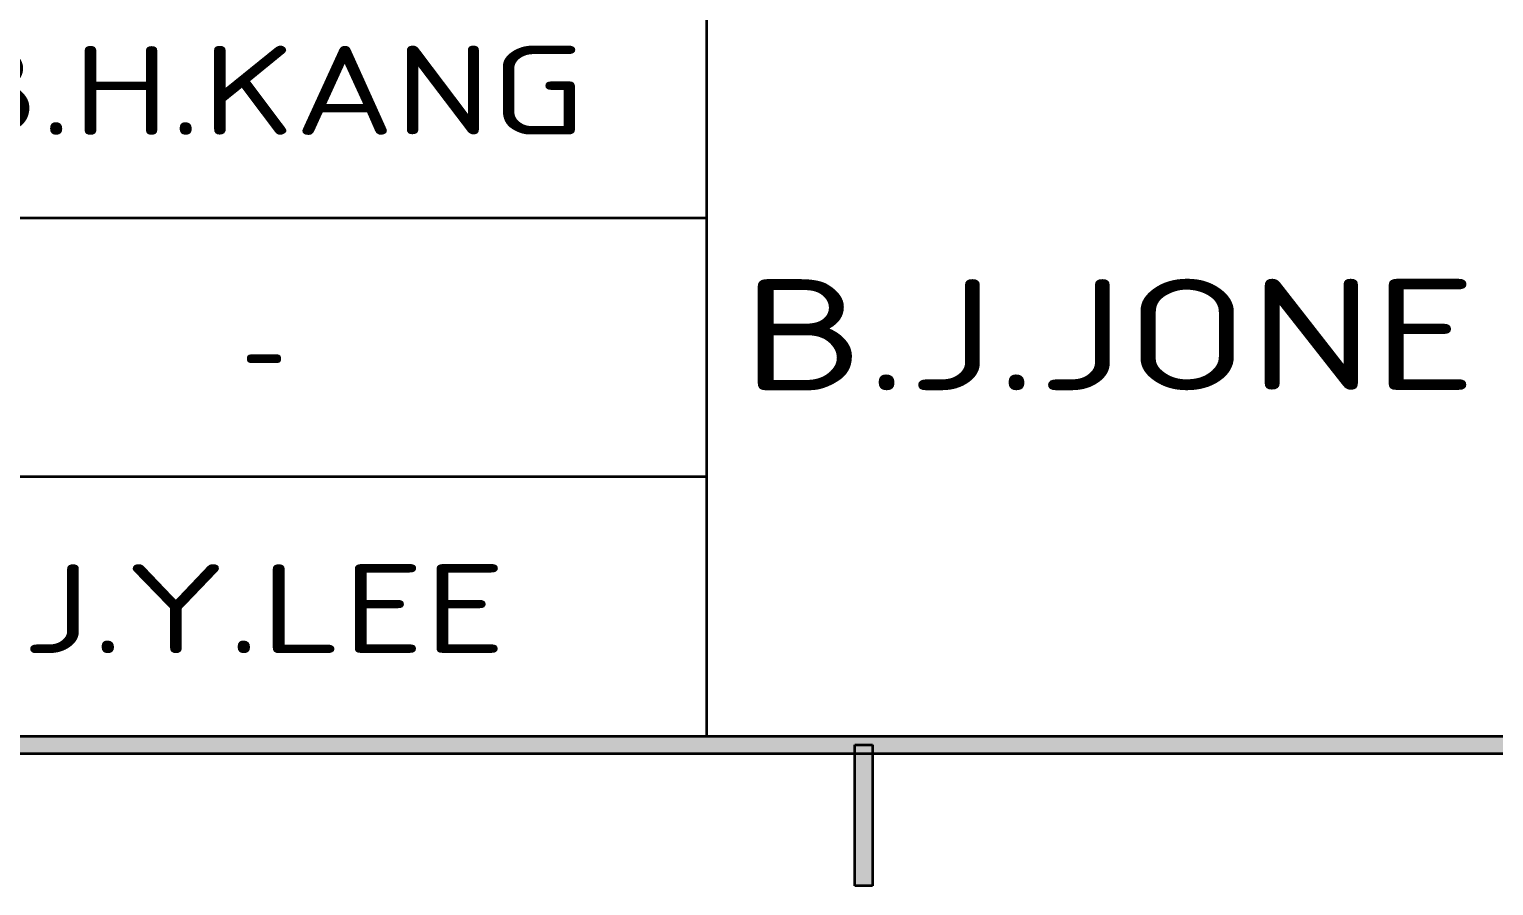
# Model space of a CAD drawing. Extents: x 23 to 417, y 3 to 294.
# Drawn here: x 297.46 to 337.03, y 6.2 to 29.33 of the extents above; entities that cross this region are included whole.
import ezdxf
from ezdxf.enums import TextEntityAlignment as Align

# ---------------------------------------------------------------- set-up
doc = ezdxf.new("R2010")
doc.units = 0
doc.layers.get('0').update_dxf_attribs({"lineweight": 13})
doc.layers.add('3', color=7, linetype='Continuous', lineweight=13)
doc.layers.add('5', color=7, linetype='Continuous', lineweight=13)
doc.styles.get("Standard").update_dxf_attribs({"font": 'isocp.shx'})

msp = doc.modelspace()

# ---------------------------------------------------------------- linework, layer by layer
at = {"color": 7, "lineweight": 35}
for p, q in [((315.762, 10.238), (315.762, 38.238)), ((275.762, 24.238), (315.762, 24.238)), ((315.762, 17.238), (250.762, 17.238))]:
    msp.add_line(p, q, dxfattribs=at)
at = {"layer": '3', "color": 7, "lineweight": 35}
for p, q in [((30.237, 10.238), (409.762, 10.238)), ((410.238, 9.762), (29.763, 9.762))]:
    msp.add_line(p, q, dxfattribs=at)
at = {"layer": '3', "color": 7, "lineweight": 35, "ltscale": 0.095}
for p, q in [((319.762, 6.2), (319.762, 10)), ((320.238, 10), (320.238, 6.2))]:
    msp.add_line(p, q, dxfattribs=at)
at = {"layer": '3', "color": 7, "lineweight": 35, "ltscale": 0.011875}
for p, q in [((319.762, 10), (320.238, 10)), ((320.238, 6.2), (319.762, 6.2))]:
    msp.add_line(p, q, dxfattribs=at)
at = {"layer": '3', "color": 7, "lineweight": 5}
for points in [[(29.763, 9.762), (30.237, 10.238), (410.237, 9.762), (409.763, 10.238)], [(319.763, 6.2), (320.237, 6.2), (319.763, 10), (320.237, 10)]]:
    msp.add_solid(points, dxfattribs=at)

# ---------------------------------------------------------------- texts
at = {"layer": '5', "color": 7, "lineweight": 13}
for s, height, p, p2 in [('B.H.KANG', 2.4, (295.169, 26.481), (312.492, 26.481)), ('B.J.JONE', 3, (316.725, 19.582), (336.571, 19.582)), ('-', 2.4, (303.217, 19.481), (304.386, 19.481)), ('J.Y.LEE', 2.4, (297.263, 12.481), (310.34, 12.481))]:
    msp.add_text(s, height=height, dxfattribs=at).set_placement(p, p2, align=Align.FIT)

doc.saveas('drawing.dxf')
